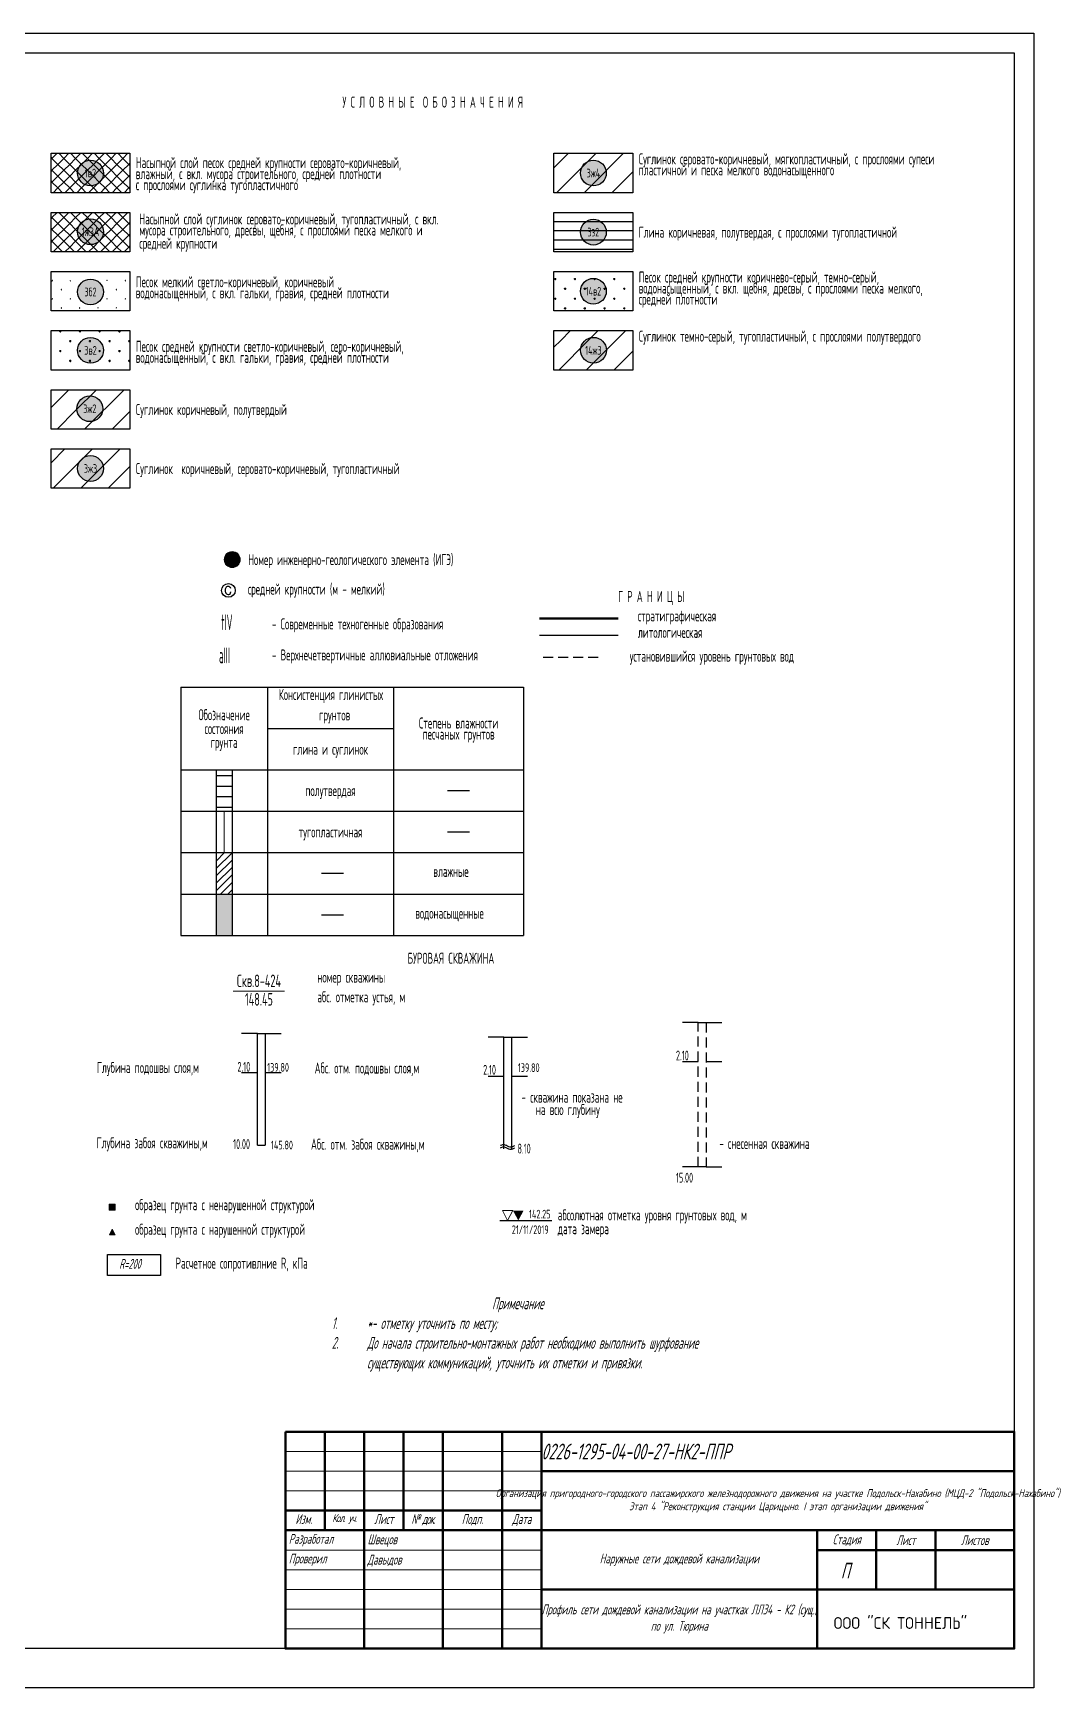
# Model space of a CAD drawing. Header units: metres. Extents: x -30 to 2050, y -671 to -251.
# Drawn here: x 1796 to 2050, y -670.5 to -250.5 of the extents above; entities that cross this region are included whole.
import ezdxf
from ezdxf.enums import TextEntityAlignment as Align

# ---------------------------------------------------------------- set-up
doc = ezdxf.new("R2010")
doc.units = ezdxf.units.M
doc.header["$LTSCALE"] = 0.2
doc.linetypes.add('штриховая', pattern=[19.05, 12.7, -6.35])
doc.layers.add('Level 1', color=7, linetype='Continuous')
doc.layers.add('МГТ_ИГ_Геология', color=252, linetype='Continuous')
doc.layers.add('МГТ_ИГ_Вспомогательный', color=220, linetype='Continuous', lineweight=30)
doc.styles.add('GOST-2.304_Type-B', font='')
doc.styles.get("Standard").update_dxf_attribs({"font": 'SPDS.shx', "width": 0.7, "oblique": 15, "height": 3})
doc.styles.add('Стиль Simplex', font='simplex.shx')
doc.styles.add('ШТАМП_СПДС', font='spds.shx', dxfattribs={"width": 0.8, "oblique": 15, "height": 2.5})
doc.styles.get('GOST-2.304_Type-B').set_extended_font_data('GOST Common')
pattern_1 = [(45, (-377.235, -1732.36), (0, 21), [9.8995, -19.79898]), (45, (-363.235, -1746.36), (0, 21), [9.8995, -19.79898]), (45, (-377.235, -1746.36), (0, 21), [14.142, -15.55648]), (45, (-367.235, -1736.36), (0, 21), [15.556, -14.14248]), (45, (-370.235, -1746.36), (0, 21), [19.799, -9.89948]), (45, (-377.235, -1739.36), (0, 21), [19.799, -9.89948])]

# ---------------------------------------------------------------- blocks, each defined once
blk = doc.blocks.new('PR_KV')
at = {"layer": 'Level 1', "linetype": 'Continuous', "lineweight": 0}
blk.add_hatch(color=256, dxfattribs=at).paths.add_polyline_path([(-0.077, 0.075), (0.077, 0.075), (0.077, -0.075), (-0.077, -0.075)])
at = {"layer": 'Level 1', "color": 7, "linetype": 'Continuous', "lineweight": 0, "flags": 128}
blk.add_lwpolyline([(-0.077, 0.075), (0.077, 0.075), (0.077, -0.075), (-0.077, -0.075)], close=True, dxfattribs=at)
blk = doc.blocks.new('PR_TR')
at = {"layer": 'Level 1', "linetype": 'Continuous', "lineweight": 0}
blk.add_hatch(color=256, dxfattribs=at).paths.add_polyline_path([(0.072, -0.049), (-0.071, -0.049), (-0.001, 0.094)])
at = {"layer": 'Level 1', "color": 7, "linetype": 'Continuous', "lineweight": 0, "flags": 128}
blk.add_lwpolyline([(0.072, -0.049), (-0.071, -0.049), (-0.001, 0.094)], close=True, dxfattribs=at)
blk = doc.blocks.new('круг1')
at = {"true_color": 0xffffff}
h = blk.add_hatch(color=7, dxfattribs=at)
edge = h.paths.add_edge_path()
edge.add_arc((0, 0), 0.203, 0, 360)
at = {"color": 7, "lineweight": 0}
blk.add_circle((0, 0), 0.203, dxfattribs=at)
at = {"color": 7, "lineweight": 25, "style": 'Стиль Simplex', "width": 0.590909}
blk.add_text('1', height=0.22, dxfattribs=at).set_placement((0, 0), align=Align.MIDDLE_CENTER)
blk = doc.blocks.new('CCE')
at = {"layer": 'МГТ_ИГ_Геология', "linetype": 'Continuous', "flags": 128}
blk.add_lwpolyline([(0.238, 0.049), (0.229, 0.075), (0.212, 0.091), (0.196, 0.103), (0.17, 0.107), (0.147, 0.103), (0.131, 0.093), (0.119, 0.084), (0.112, 0.068), (0.103, 0.049), (0.096, 0.035), (0.096, 0.014), (0.096, -0.005), (0.096, -0.023), (0.1, -0.04), (0.114, -0.063), (0.131, -0.084), (0.142, -0.091), (0.168, -0.098), (0.191, -0.096), (0.203, -0.091), (0.226, -0.07), (0.233, -0.049), (0.238, -0.04), (0.238, -0.033)], dxfattribs=at)
at = {"layer": 'МГТ_ИГ_Геология', "linetype": 'Continuous'}
blk.add_circle((0.178, 0.004), 0.173, dxfattribs=at)
blk = doc.blocks.new('DN')
at = {"linetype": 'Continuous', "lineweight": 30, "flags": 128}
for points in [[(-0.126, -0.007), (-0.117, -0.002), (-0.073, 0.011), (-0.033, 0.011), (0.003, 0), (0.02, -0.007), (0.039, -0.019), (0.074, -0.037), (0.103, -0.043), (0.125, -0.048), (0.151, -0.043), (0.18, -0.036), (0.213, -0.019), (0.223, -0.012)], [(-0.126, -0.068), (-0.117, -0.063), (-0.073, -0.05), (-0.033, -0.05), (0.003, -0.059), (0.02, -0.067), (0.039, -0.079), (0.074, -0.098), (0.103, -0.103), (0.125, -0.108), (0.151, -0.103), (0.18, -0.095), (0.213, -0.079), (0.223, -0.072)]]:
    blk.add_lwpolyline(points, dxfattribs=at)
blk = doc.blocks.new('уке')
at = {"layer": 'МГТ_ИГ_Геология'}
blk.add_lwpolyline([(147.85, -230.19), (161.29, -230.19), (161.29, -235.48), (147.85, -235.48)], close=True, dxfattribs=at)
at = {"layer": 'МГТ_ИГ_Геология', "insert": (150.84, -231.29), "char_height": 2.5, "attachment_point": 1}
blk.add_mtext_dynamic_manual_height_columns('R=200', width=10.097, gutter_width=15, heights=[0], dxfattribs=at)
blk = doc.blocks.new('круг1_-30_2')
at = {"layer": 'МГТ_ИГ_Геология', "true_color": 0xffffff}
blk.add_hatch(color=7, dxfattribs=at).paths.add_polyline_path([(-0.327, 0, 1), (0.327, 0, 1)])
at = {"color": 7, "lineweight": 25}
blk.add_circle((0, 0), 0.327, dxfattribs=at)
at = {"color": 7, "lineweight": 25, "style": 'Стиль Simplex', "width": 0.590909}
blk.add_text('1в2', height=0.22, dxfattribs=at).set_placement((0, 0), align=Align.MIDDLE_CENTER)
blk = doc.blocks.new('круг3_-30_2')
at = {"true_color": 0xffffff}
blk.add_hatch(color=7, dxfattribs=at).paths.add_polyline_path([(-0.327, 0, 1), (0.327, 0, 1)])
at = {"color": 7, "lineweight": 25}
blk.add_circle((0, 0), 0.327, dxfattribs=at)
at = {"color": 7, "lineweight": 25, "style": 'Стиль Simplex', "width": 0.590909}
blk.add_text('3в2', height=0.22, dxfattribs=at).set_placement((0, 0), align=Align.MIDDLE_CENTER)
blk = doc.blocks.new('круг3_-26_3')
at = {"true_color": 0xffffff}
blk.add_hatch(color=7, dxfattribs=at).paths.add_polyline_path([(-0.327, 0, 1), (0.327, 0, 1)])
at = {"color": 7, "lineweight": 25}
blk.add_circle((0, 0), 0.327, dxfattribs=at)
at = {"color": 7, "lineweight": 25, "style": 'Стиль Simplex', "width": 0.590909}
blk.add_text('3ж3', height=0.22, dxfattribs=at).set_placement((0, 0), align=Align.MIDDLE_CENTER)
blk = doc.blocks.new('круг3_-25_2')
at = {"true_color": 0xffffff}
blk.add_hatch(color=7, dxfattribs=at).paths.add_polyline_path([(-0.327, 0, 1), (0.327, 0, 1)])
at = {"color": 7, "lineweight": 25}
blk.add_circle((0, 0), 0.327, dxfattribs=at)
at = {"color": 18, "lineweight": 25, "true_color": 0x000000, "style": 'Стиль Simplex', "width": 0.590909}
blk.add_text('3з2', height=0.22, dxfattribs=at).set_placement((0, 0), align=Align.MIDDLE_CENTER)
blk = doc.blocks.new('круг3_-31_2')
at = {"true_color": 0xffffff}
blk.add_hatch(color=7, dxfattribs=at).paths.add_polyline_path([(-0.327, 0, 1), (0.327, 0, 1)])
at = {"color": 7, "lineweight": 25}
blk.add_circle((0, 0), 0.327, dxfattribs=at)
at = {"color": 18, "lineweight": 25, "true_color": 0x000000, "style": 'Стиль Simplex', "width": 0.590909}
blk.add_text('3б2', height=0.22, dxfattribs=at).set_placement((0, 0), align=Align.MIDDLE_CENTER)
blk = doc.blocks.new('круг1_-26_3')
at = {"true_color": 0xffffff}
blk.add_hatch(color=7, dxfattribs=at).paths.add_polyline_path([(-0.327, 0, 1), (0.327, 0, 1)])
at = {"color": 7, "lineweight": 25}
blk.add_circle((0, 0), 0.327, dxfattribs=at)
at = {"color": 7, "lineweight": 25, "style": 'Стиль Simplex', "width": 0.590909}
blk.add_text('1ж3А', height=0.22, dxfattribs=at).set_placement((0, 0), align=Align.MIDDLE_CENTER)
blk = doc.blocks.new('круг3_-26_2')
at = {"true_color": 0xffffff}
blk.add_hatch(color=7, dxfattribs=at).paths.add_polyline_path([(-0.327, 0, 1), (0.327, 0, 1)])
at = {"color": 7, "lineweight": 25}
blk.add_circle((0, 0), 0.327, dxfattribs=at)
at = {"color": 7, "lineweight": 25, "style": 'Стиль Simplex', "width": 0.590909}
blk.add_text('3ж2', height=0.22, dxfattribs=at).set_placement((0, 0), align=Align.MIDDLE_CENTER)
blk = doc.blocks.new('круг14_-30_2')
at = {"true_color": 0xffffff}
blk.add_hatch(color=7, dxfattribs=at).paths.add_polyline_path([(-0.327, 0, 1), (0.327, 0, 1)])
at = {"color": 7, "lineweight": 25}
blk.add_circle((0, 0), 0.327, dxfattribs=at)
at = {"color": 18, "lineweight": 25, "true_color": 0x000000, "style": 'Стиль Simplex', "width": 0.590909}
blk.add_text('14в2', height=0.22, dxfattribs=at).set_placement((0, 0), align=Align.MIDDLE_CENTER)
blk = doc.blocks.new('круг14_-26_3')
at = {"true_color": 0xffffff}
blk.add_hatch(color=7, dxfattribs=at).paths.add_polyline_path([(-0.325, 0.001, 1), (0.329, 0.001, 1)])
at = {"color": 7, "lineweight": 25}
blk.add_circle((0.002, 0.001), 0.327, dxfattribs=at)
at = {"color": 18, "lineweight": 25, "true_color": 0x000000, "style": 'Стиль Simplex', "width": 0.590909}
blk.add_text('14ж3', height=0.22, dxfattribs=at).set_placement((0, 0), align=Align.MIDDLE_CENTER)
blk = doc.blocks.new('круг3_-26_4')
at = {"true_color": 0xffffff}
blk.add_hatch(color=7, dxfattribs=at).paths.add_polyline_path([(-0.327, 0, 1), (0.327, 0, 1)])
at = {"color": 7, "lineweight": 25}
blk.add_circle((0, 0), 0.327, dxfattribs=at)
at = {"color": 18, "lineweight": 25, "true_color": 0x000000, "style": 'Стиль Simplex', "width": 0.590909}
blk.add_text('3ж4', height=0.22, dxfattribs=at).set_placement((0, 0), align=Align.MIDDLE_CENTER)

msp = doc.modelspace()

# ---------------------------------------------------------------- hatches: boundary and pattern name
at = {"layer": 'МГТ_ИГ_Геология'}
h = msp.add_hatch(dxfattribs=at)
h.set_pattern_fill('GR24', color=256, scale=10, style=0, pattern_type=2)
h.set_pattern_definition([(225, (-374.2347, -1746.3602), (3e-16, -3), [2.1213, -2.1213407]), (315, (-375.7347, -1744.8602), (3, 0), [2.1213, -2.1213407]), (45, (-377.2347, -1746.3602), (0, 3), [2.1213, -2.1213407]), (135, (-375.7347, -1747.8602), (-3, 3e-16), [2.1213, -2.1213407])])
h.paths.add_polyline_path([(1800.55, -281.06), (1820.55, -281.06), (1820.55, -291.06), (1800.55, -291.06)])
h = msp.add_hatch(dxfattribs=at)
h.set_pattern_fill('GR38', color=256, scale=10, style=0, pattern_type=2)
h.set_pattern_definition([(45, (1719.855, -1641.06), (0, 21), [9.8995, -19.799]), (45, (1733.855, -1655.06), (0, 21), [9.8995, -19.799]), (45, (1719.855, -1655.06), (0, 21), [14.142, -15.5565]), (45, (1729.855, -1645.06), (0, 21), [15.556, -14.1425]), (45, (1726.855, -1655.06), (0, 21), [19.799, -9.8995]), (45, (1719.855, -1648.06), (0, 21), [19.799, -9.8995])])
h.paths.add_polyline_path([(1928.19, -281.06), (1948.19, -281.06), (1948.19, -291.06), (1928.19, -291.06)])
h = msp.add_hatch(dxfattribs=at)
h.set_pattern_fill('GR24', color=256, scale=10, style=0, pattern_type=2)
h.set_pattern_definition([(225, (-374.2347, -1731.3602), (3e-16, -3), [2.1213, -2.1213407]), (315, (-375.7347, -1729.8602), (3, 0), [2.1213, -2.1213407]), (45, (-377.2347, -1731.3602), (0, 3), [2.1213, -2.1213407]), (135, (-375.7347, -1732.8602), (-3, 3e-16), [2.1213, -2.1213407])])
h.paths.add_polyline_path([(1800.55, -296.06), (1820.55, -296.06), (1820.55, -306.06), (1800.55, -306.06)])
h = msp.add_hatch(dxfattribs=at)
h.set_pattern_fill('GR07', color=256, scale=10, style=0, pattern_type=2)
h.set_pattern_definition([(0, (-249.681, -1656.36), (0, 7), [16.33, 0]), (0, (-249.681, -1654.03), (0, 7), [16.33, 0]), (0, (-249.681, -1651.69), (0, 7), [16.33, 0])])
h.paths.add_polyline_path([(1928.19, -296.06), (1948.19, -296.06), (1948.19, -306.06), (1928.19, -306.06)])
h = msp.add_hatch(dxfattribs=at)
h.set_pattern_fill('GR29', color=256, scale=10, style=0, pattern_type=2)
h.set_pattern_definition([(197.87055, (95.65074, -480.53296), (-13.93858614, -4.643934418), [0.05431, -151.279249]), (197.87055, (93.35074, -482.83296), (-13.93858614, -4.643934418), [0.05431, -151.279249]), (270, (93.2993, -482.8498), (4.646195, 3e-16), [0.054306, -4.589628]), (270, (95.5993, -480.5498), (4.646195, 3e-16), [0.054306, -4.589628]), (342.12945, (95.59974, -480.60396), (130.093470641, -41.795409755), [0.05431, -151.279249]), (342.12945, (93.29974, -482.90396), (130.093470641, -41.795409755), [0.05431, -151.279249]), (53.95936, (95.65074, -480.62096), (23.2309769, 32.50754092), [0.05431, -63.120667]), (53.95936, (93.35074, -482.92096), (23.2309769, 32.50754092), [0.05431, -63.120667]), (126.04064, (93.38294, -482.87696), (-13.93858614, 18.57573767), [0.054306, -63.120671]), (126.04064, (95.68294, -480.57696), (-13.93858614, 18.57573767), [0.054306, -63.120671])])
h.paths.add_polyline_path([(1820.55, -311.06), (1800.55, -311.06), (1800.55, -321.06), (1820.55, -321.06)])
h.paths.add_polyline_path([(1806.57, -315.54, -1), (1813.12, -315.54, -1)], flags=16)
h = msp.add_hatch(dxfattribs=at)
h.set_pattern_fill('GR28', color=256, scale=10, style=0, pattern_type=2)
h.set_pattern_definition([(90, (1695.884, -1630.4802), (-2.5, 2.5), [0.11, -4.89]), (45, (1695.884, -1630.3702), (-2.5, 2.5), [0.113137, -3.422397]), (0, (1695.964, -1630.2902), (2.5, 2.5), [0.11, -4.89]), (315, (1696.074, -1630.2902), (2.5, 2.5), [0.113137, -3.422397]), (90, (1696.154, -1630.4802), (-2.5, 2.5), [0.11, -4.89]), (45, (1696.074, -1630.5602), (-2.5, 2.5), [0.113137, -3.422397]), (0, (1695.964, -1630.5602), (2.5, 2.5), [0.11, -4.89]), (315, (1695.884, -1630.4802), (2.5, 2.5), [0.113137, -3.422397])])
h.paths.add_polyline_path([(1928.19, -311.06), (1948.19, -311.06), (1948.19, -321.06), (1928.19, -321.06)])
h = msp.add_hatch(dxfattribs=at)
h.set_pattern_fill('GR28', color=256, scale=10, style=0, pattern_type=2)
h.set_pattern_definition([(90, (-377.2347, -1746.2802), (-2.5, 2.5), [0.11, -4.89]), (45, (-377.2347, -1746.1702), (-2.5, 2.5), [0.113137, -3.422397]), (0, (-377.1547, -1746.0902), (2.5, 2.5), [0.11, -4.89]), (315, (-377.0447, -1746.0902), (2.5, 2.5), [0.113137, -3.422397]), (90, (-376.9647, -1746.2802), (-2.5, 2.5), [0.11, -4.89]), (45, (-377.0447, -1746.3602), (-2.5, 2.5), [0.113137, -3.422397]), (0, (-377.1547, -1746.3602), (2.5, 2.5), [0.11, -4.89]), (315, (-377.2347, -1746.2802), (2.5, 2.5), [0.113137, -3.422397])])
h.paths.add_polyline_path([(1800.55, -326.06), (1820.55, -326.06), (1820.55, -336.06), (1800.55, -336.06)])
h = msp.add_hatch(dxfattribs=at)
h.set_pattern_fill('GR38', color=256, scale=10, style=0, pattern_type=2)
h.set_pattern_definition([(45, (1565.884, -1721.56), (0, 21), [9.8995, -19.79898]), (45, (1579.884, -1735.56), (0, 21), [9.8995, -19.79898]), (45, (1565.884, -1735.56), (0, 21), [14.142, -15.55648]), (45, (1575.884, -1725.56), (0, 21), [15.556, -14.14248]), (45, (1572.884, -1735.56), (0, 21), [19.799, -9.89948]), (45, (1565.884, -1728.56), (0, 21), [19.799, -9.89948])])
h.paths.add_polyline_path([(1928.19, -326.06), (1948.19, -326.06), (1948.19, -336.06), (1928.19, -336.06)])
h = msp.add_hatch(dxfattribs=at)
h.set_pattern_fill('GR38', color=256, scale=10, style=0, pattern_type=2)
h.set_pattern_definition(pattern_1)
h.paths.add_polyline_path([(1800.55, -341.06), (1820.55, -341.06), (1820.55, -351.06), (1800.55, -351.06)])
h = msp.add_hatch(dxfattribs=at)
h.set_pattern_fill('GR38', color=256, scale=10, style=0, pattern_type=2)
h.set_pattern_definition(pattern_1)
h.paths.add_polyline_path([(1800.55, -356.06), (1820.55, -356.06), (1820.55, -366.06), (1800.55, -366.06)])
h = msp.add_hatch(dxfattribs=at)
h.set_pattern_fill('CONSIST', color=256, scale=0.84, angle=-45, style=0, pattern_type=2)
h.set_pattern_definition([(4e-05, (-344.3097, -1727.1624), (-1.8e-06, 2.667), [])])
h.paths.add_polyline_path([(1842.47, -437.55), (1846.47, -437.55), (1846.47, -448.05), (1842.47, -448.05)])
h = msp.add_hatch(dxfattribs=at)
h.set_pattern_fill('CONSIST', color=256, scale=0.42, style=0, pattern_type=2)
h.set_pattern_definition([(45, (-344.3097, -1727.1624), (-0.9429269, 0.9429269), [])])
h.paths.add_polyline_path([(1842.47, -458.55), (1846.47, -458.55), (1846.47, -469.05), (1842.47, -469.05)])
for color, points in [(256, [(1842.47, -469.05), (1846.47, -469.05), (1846.47, -479.55), (1842.47, -479.55)]), (5, [(1917.78, -549.4), (1920.48, -549.4), (1919.13, -551.9)])]:
    msp.add_hatch(color=color, dxfattribs=at).paths.add_polyline_path(points)

# ---------------------------------------------------------------- linework, layer by layer
at = {"color": 7, "linetype": 'Continuous', "lineweight": 50}
msp.add_lwpolyline([(1860, -605.55), (2045, -605.55), (2045, -660.55), (1860, -660.55)], close=True, dxfattribs=at)
for points in [[(1860, -605.55), (1860, -660.55)], [(1870, -605.55), (1870, -630.55)], [(1880, -605.55), (1880, -660.55)], [(1890, -605.55), (1890, -630.55)], [(1900, -605.55), (1900, -660.55)], [(1915, -605.55), (1915, -660.55)], [(1925, -605.55), (1925, -660.55)], [(1925, -615.55), (2045, -615.55)], [(1860, -625.55), (1925, -625.55)], [(1860, -630.55), (1925, -630.55)], [(1925, -630.55), (2045, -630.55)], [(1995, -630.55), (1995, -660.55)], [(2010, -630.55), (2010, -645.55)], [(2025, -630.55), (2025, -645.55)], [(1995, -635.55), (2045, -635.55)], [(1925, -645.55), (2045, -645.55)]]:
    msp.add_lwpolyline(points, dxfattribs=at)
at = {"color": 7, "linetype": 'Continuous', "lineweight": 20}
for points in [[(1860, -610.55), (1925, -610.55)], [(1860, -615.55), (1925, -615.55)], [(1860, -620.55), (1925, -620.55)], [(1860, -635.55), (1925, -635.55)], [(1860, -640.55), (1925, -640.55)], [(1860, -645.55), (1925, -645.55)], [(1860, -650.55), (1925, -650.55)], [(1860, -655.55), (1925, -655.55)]]:
    msp.add_lwpolyline(points, dxfattribs=at)
at = {"layer": 'МГТ_ИГ_Вспомогательный', "color": 0}
for points in [[(-30, -250.55), (2050, -250.55), (2050, -670.55), (-30, -670.55)], [(2045, -660.55), (-10, -660.55), (-10, -255.55), (2045, -255.55)]]:
    msp.add_lwpolyline(points, close=True, dxfattribs=at)
at = {"layer": 'МГТ_ИГ_Геология', "linetype": 'Continuous', "lineweight": 50}
msp.add_line((1924.47, -399.14), (1944.47, -399.14), dxfattribs=at)
at = {"layer": 'МГТ_ИГ_Геология', "linetype": 'Continuous', "lineweight": 25}
for p, q in [((1924.47, -403.34), (1944.47, -403.34)), ((1852.9, -504.47), (1854.9, -504.47)), ((1852.9, -532.79), (1852.9, -504.47)), ((1854.9, -504.47), (1854.9, -532.79)), ((1915.44, -505.39), (1917.44, -505.39)), ((1915.44, -533.7), (1915.44, -505.39)), ((1917.44, -505.39), (1917.44, -533.7))]:
    msp.add_line(p, q, dxfattribs=at)
at = {"layer": 'МГТ_ИГ_Геология', "linetype": 'штриховая', "lineweight": 30}
msp.add_line((1925.46, -408.95), (1940.64, -408.95), dxfattribs=at)
at = {"layer": 'МГТ_ИГ_Геология', "linetype": 'Continuous', "lineweight": 0}
for p, q in [((1844.47, -448.05), (1844.47, -458.55)), ((1846.8, -493.69), (1859.8, -493.69))]:
    msp.add_line(p, q, dxfattribs=at)
at = {"layer": 'МГТ_ИГ_Геология', "color": 7, "linetype": 'Continuous', "lineweight": 25}
for points in [[(1800.55, -281.06), (1820.55, -281.06), (1820.55, -291.06), (1800.55, -291.06), (1800.55, -281.06), (1800.55, -281.06)], [(1928.19, -281.06), (1948.19, -281.06), (1948.19, -291.06), (1928.19, -291.06), (1928.19, -281.06), (1928.19, -281.06)], [(1800.55, -296.06), (1820.55, -296.06), (1820.55, -306.06), (1800.55, -306.06), (1800.55, -296.06), (1800.55, -296.06)], [(1928.19, -296.06), (1948.19, -296.06), (1948.19, -306.06), (1928.19, -306.06), (1928.19, -296.06), (1928.19, -296.06)], [(1800.55, -311.06), (1820.55, -311.06), (1820.55, -321.06), (1800.55, -321.06), (1800.55, -311.06), (1800.55, -311.06)], [(1928.19, -311.06), (1948.19, -311.06), (1948.19, -321.06), (1928.19, -321.06), (1928.19, -311.06), (1928.19, -311.06)], [(1800.55, -326.06), (1820.55, -326.06), (1820.55, -336.06), (1800.55, -336.06), (1800.55, -326.06), (1800.55, -326.06)], [(1928.19, -326.06), (1948.19, -326.06), (1948.19, -336.06), (1928.19, -336.06), (1928.19, -326.06), (1928.19, -326.06)], [(1800.55, -341.06), (1820.55, -341.06), (1820.55, -351.06), (1800.55, -351.06), (1800.55, -341.06), (1800.55, -341.06)], [(1800.55, -356.06), (1820.55, -356.06), (1820.55, -366.06), (1800.55, -366.06), (1800.55, -356.06), (1800.55, -356.06)]]:
    msp.add_lwpolyline(points, close=True, dxfattribs=at)
for points in [[(1833.47, -416.55), (1920.47, -416.55)], [(1833.47, -416.55), (1833.47, -479.55)], [(1855.47, -416.55), (1855.47, -437.55)], [(1887.47, -416.55), (1887.47, -437.55)], [(1920.47, -416.55), (1920.47, -479.55)], [(1855.47, -427.05), (1887.47, -427.05)], [(1833.47, -437.55), (1887.47, -437.55)], [(1833.47, -437.55), (1887.47, -437.55)], [(1855.47, -437.55), (1855.47, -469.05)], [(1887.47, -437.55), (1920.47, -437.55)], [(1887.47, -437.55), (1920.47, -437.55)], [(1887.47, -437.55), (1887.47, -469.05)], [(1833.47, -448.05), (1887.47, -448.05)], [(1887.47, -448.05), (1920.47, -448.05)], [(1833.47, -458.55), (1887.47, -458.55)], [(1887.47, -458.55), (1920.47, -458.55)], [(1833.47, -469.05), (1887.47, -469.05)], [(1855.47, -469.05), (1855.47, -479.55)], [(1887.47, -469.05), (1920.47, -469.05)], [(1887.47, -469.05), (1887.47, -479.55)], [(1833.47, -479.55), (1887.47, -479.55)], [(1887.47, -479.55), (1920.47, -479.55)]]:
    msp.add_lwpolyline(points, dxfattribs=at)
at = {"layer": 'МГТ_ИГ_Геология', "color": 18, "linetype": 'Continuous', "lineweight": 25, "true_color": 0x000000}
for points in [[(1842.47, -437.55), (1842.47, -469.05)], [(1846.47, -437.55), (1846.47, -469.05)], [(1842.47, -469.05), (1842.47, -479.55)], [(1846.47, -469.05), (1846.47, -479.55)]]:
    msp.add_lwpolyline(points, dxfattribs=at)
at = {"layer": 'МГТ_ИГ_Геология', "color": 7, "linetype": 'Continuous', "lineweight": 25, "flags": 128}
for points in [[(1901.17, -442.8), (1906.77, -442.8)], [(1901.17, -453.3), (1906.77, -453.3)], [(1869.17, -463.8), (1874.77, -463.8)], [(1869.17, -474.3), (1874.77, -474.3)]]:
    msp.add_lwpolyline(points, dxfattribs=at)
at = {"layer": 'МГТ_ИГ_Геология', "linetype": 'Continuous', "lineweight": 25, "flags": 128}
for points in [[(1964.82, -501.62), (1960.82, -501.62)], [(1966.82, -501.62), (1970.82, -501.62)], [(1960.82, -511.54), (1964.82, -511.54)], [(1966.82, -511.54), (1970.82, -511.54)], [(1964.82, -538.27), (1960.82, -538.27)], [(1966.82, -538.27), (1970.82, -538.27)]]:
    msp.add_lwpolyline(points, dxfattribs=at)
at = {"layer": 'МГТ_ИГ_Геология', "color": 18, "linetype": 'штриховая', "lineweight": 25, "true_color": 0x000000}
msp.add_lwpolyline([(1964.82, -501.62), (1966.82, -501.62), (1966.82, -538.27), (1964.82, -538.27), (1964.82, -501.62), (1964.82, -501.62)], close=True, dxfattribs=at)
at = {"layer": 'МГТ_ИГ_Геология', "color": 18, "linetype": 'Continuous', "lineweight": 25, "true_color": 0x000000, "flags": 128}
for points in [[(1852.9, -504.47), (1848.9, -504.47)], [(1854.9, -504.47), (1858.9, -504.47)], [(1915.44, -505.39), (1911.44, -505.39)], [(1917.44, -505.39), (1921.44, -505.39)], [(1848.9, -514.39), (1852.9, -514.39)], [(1854.9, -514.39), (1858.9, -514.39)], [(1911.44, -515.3), (1915.44, -515.3)], [(1917.44, -515.3), (1921.44, -515.3)]]:
    msp.add_lwpolyline(points, dxfattribs=at)
at = {"layer": 'МГТ_ИГ_Геология', "linetype": 'Continuous', "lineweight": 25}
msp.add_lwpolyline([(1852.9, -532.79), (1854.9, -532.79)], dxfattribs=at)
at = {"layer": 'МГТ_ИГ_Геология', "color": 5, "linetype": 'Continuous', "lineweight": 0, "true_color": 0x0000ff}
msp.add_lwpolyline([(1915.08, -549.4), (1917.78, -549.4), (1916.43, -551.9), (1915.08, -549.4), (1915.08, -549.4)], close=True, dxfattribs=at)
at = {"layer": 'МГТ_ИГ_Геология', "color": 5, "linetype": 'Continuous', "lineweight": 25, "true_color": 0x0000ff, "flags": 128}
msp.add_lwpolyline([(1914.48, -551.9), (1927.63, -551.9)], dxfattribs=at)

# ---------------------------------------------------------------- block references
at = {"layer": 'МГТ_ИГ_Геология', "xscale": 10, "yscale": 10, "zscale": 10}
for name, p in [('круг1_-30_2', (1810.55, -286.06)), ('круг3_-26_4', (1938.19, -286.06)), ('круг1_-26_3', (1810.55, -300.97)), ('круг3_-25_2', (1938.19, -301.06)), ('круг3_-31_2', (1810.55, -316.25)), ('круг14_-30_2', (1938.19, -316.06)), ('круг3_-30_2', (1810.55, -331.06)), ('круг14_-26_3', (1938.19, -331.06)), ('круг3_-26_2', (1810.37, -345.89)), ('круг3_-26_3', (1810.55, -361.06)), ('круг1', (1846.53, -384.18)), ('CCE', (1843.78, -392.04)), ('DN', (1915.91, -532.76)), ('PR_KV', (1816.06, -548.56)), ('PR_TR', (1816.06, -555.06))]:
    msp.add_blockref(name, p, dxfattribs=at)
at = {"layer": 'МГТ_ИГ_Геология', "color": 7, "lineweight": 25}
msp.add_blockref('уке', (1667, -330.38), dxfattribs=at)

# ---------------------------------------------------------------- texts
at = {"color": 7, "linetype": 'Continuous', "lineweight": 20}
for s, insert, char_height, width, attachment_point, style in [('0226-1295-04-00-27-НК2-ППР', (1925, -610.55), 4, 120, 4, 'ШТАМП_СПДС'), ('\\pxqc;Организация пригородного-городского пассажирского железнодорожного движения на участке Подольск-Нахабино (МЦД-2 "Подольск-Нахабино") Этап 4 "Реконструкция станции Царицыно. I этап организации движения"', (1925, -623.05), 2, 120, 4, 'ШТАМП_СПДС'), ('Изм.', (1864.69, -626.44), 2.5, 10, 2, 'ШТАМП_СПДС'), ('{\\T0.85;Кол. уч.}', (1875, -626.44), 2, 10, 2, 'ШТАМП_СПДС'), ('Лист', (1885, -626.44), 2.5, 10, 2, 'ШТАМП_СПДС'), ('{\\T0.85;№ док.}', (1895, -626.44), 2.5, 10, 2, 'ШТАМП_СПДС'), ('Подп.', (1907.5, -626.44), 2.5, 15, 2, 'ШТАМП_СПДС'), ('Дата', (1920, -626.44), 2.5, 10, 2, 'ШТАМП_СПДС'), ('Разработал', (1860.88, -633.05), 2.5, 20, 4, 'ШТАМП_СПДС'), ('Швецов', (1880.88, -633.18), 2.5, 20, 4, 'ШТАМП_СПДС'), ('Стадия', (2002.5, -633.05), 2.5, 15, 5, 'ШТАМП_СПДС'), ('Лист', (2017.5, -633.05), 2.5, 15, 5, 'ШТАМП_СПДС'), ('Листов', (2035, -633.05), 2.5, 20, 5, 'ШТАМП_СПДС'), ('Проверил', (1860.88, -638.05), 2.5, 20, 4, 'ШТАМП_СПДС'), ('Давыдов', (1880.8, -638.25), 2.5, 20, 4, 'ШТАМП_СПДС'), ('\\pxqc;Наружные сети дождевой канализации', (1925, -638.05), 2.5, 70, 4, 'ШТАМП_СПДС'), ('П', (2000.98, -640.79), 4, 20, 4, 'ШТАМП_СПДС'), ('\\pxqc;Профиль сети дождевой канализации на участках ЛЛ34 - К2 (сущ.) по ул. Тюрина', (1925, -653.05), 2.5, 70, 4, 'ШТАМП_СПДС'), ('ООО "СК ТОННЕЛЬ"', (1999.17, -654.08), 3, 62.2597, 4, 'GOST-2.304_Type-B')]:
    msp.add_mtext(s, dxfattribs=dict(at, insert=insert, char_height=char_height, width=width, attachment_point=attachment_point, style=style))
at = {"layer": 'МГТ_ИГ_Геология', "color": 7, "lineweight": 25, "style": 'Стиль Simplex', "width": 0.571429}
for s, p in [('У С Л О В Н Ы Е  О Б О З Н А Ч Е Н И Я', (1897.42, -269.46)), ('Обозначение', (1844.47, -424.95)), ('Степень влажности', (1903.97, -427.05))]:
    msp.add_text(s, height=2.8, dxfattribs=at).set_placement(p, align=Align.CENTER)
for s, p in [('Суглинок серовато-коричневый, мягкопластичный, с прослоями супеси', (1949.69, -281.06)), ('влажный, с вкл. мусора строительного, средней плотности', (1822.04, -284.82)), ('Насыпной слой песок средней крупности серовато-коричневый,', (1822.04, -282.02)), ('пластичной и песка мелкого водонасыщенного', (1949.69, -283.86)), ('с прослоями суглинка тугопластичного', (1822.04, -287.62)), ('Насыпной слой суглинок серовато-коричневый, тугопластичный, с вкл.', (1822.95, -296.32)), ('мусора строительного, дресвы, щебня, с прослоями песка мелкого и ', (1822.95, -299.12)), ('средней крупности', (1822.95, -302.47)), ('Песок мелкий светло-коричневый, коричневый', (1822.04, -312.26)), ('водонасыщенный, с вкл. щебня, дресвы, с прослоями песка мелкого,', (1949.69, -313.86)), ('Песок средней крупности коричнево-серый, темно-серый,', (1949.69, -311.06)), ('водонасыщенный, с вкл. гальки, гравия, средней плотности', (1822.04, -315.06)), ('средней плотности', (1949.69, -316.66)), ('Суглинок темно-серый, тугопластичный, с прослоями полутвердого', (1949.69, -326.06)), ('водонасыщенный, с вкл. гальки, гравия, средней плотности', (1822.04, -331.45)), ('Песок средней крупности светло-коричневый, серо-коричневый,', (1822.04, -328.65)), ('- Современные техногенные образования', (1856.61, -399.1)), ('- Верхнечетвертичные аллювиальные отложения', (1856.61, -406.97)), ('влажные', (1897.56, -461.91)), ('Глубина подошвы слоя,м', (1812.18, -511.67)), ('Абс. отм. подошвы слоя,м', (1867.44, -511.81)), ('- скважина показана не ', (1919.95, -519.21)), ('на всю глубину', (1923.58, -522.35)), ('Глубина забоя скважины,м', (1812.11, -530.79)), ('Абс. отм. забоя скважины,м', (1866.51, -531.14)), ('Расчетное сопротивлние R, кПа ', (1832.14, -561.34))]:
    msp.add_text(s, height=2.8, dxfattribs=at).set_placement(p, align=Align.TOP_LEFT)
for s, p in [('Глина коричневая, полутвердая, с прослоями тугопластичной', (1949.69, -301.06)), ('Суглинок коричневый, полутвердый', (1822.04, -346.06)), ('Суглинок  коричневый, серовато-коричневый, тугопластичный', (1822.04, -361.06)), ('Номер инженерно-геологического элемента (ИГЭ)', (1850.58, -384.18)), ('средней крупности (м - мелкий)', (1850.5, -391.65)), ('Г Р А Н И Ц Ы', (1944.47, -393.54)), ('стратиграфическая', (1949.47, -398.44)), ('литологическая', (1949.47, -402.64)), ('водонасыщенные', (1892.99, -473.91))]:
    msp.add_text(s, height=2.8, dxfattribs=at).set_placement(p, align=Align.MIDDLE_LEFT)
at = {"layer": 'МГТ_ИГ_Геология', "lineweight": 30, "style": 'Стиль Simplex', "width": 0.4}
for s, p in [('tIV', (1843.72, -400.08)), ('aIII', (1843.16, -408.47))]:
    msp.add_text(s, height=4, dxfattribs=at).set_placement(p, align=Align.MIDDLE_LEFT)
at = {"layer": 'МГТ_ИГ_Геология', "lineweight": 25, "style": 'Стиль Simplex', "width": 0.571429}
msp.add_text('установившийся уровень грунтовых вод', height=2.8, dxfattribs=at).set_placement((1947.4, -408.68), align=Align.MIDDLE_LEFT)
at = {"layer": 'МГТ_ИГ_Геология', "color": 7, "lineweight": 25, "style": 'Стиль Simplex', "width": 0.571429}
for s, p in [('Консистенция глинистых', (1871.56, -418.42)), ('грунтов', (1872.51, -423.61)), ('состояния', (1844.47, -427.05)), ('глина и суглинок', (1871.47, -432.3)), ('полутвердая', (1871.47, -442.8)), ('тугопластичная', (1871.47, -453.3))]:
    msp.add_text(s, height=2.8, dxfattribs=at).set_placement(p, align=Align.MIDDLE_CENTER)
for s, p in [('песчаных грунтов', (1903.97, -427.05)), ('грунта', (1844.47, -429.15))]:
    msp.add_text(s, height=2.8, dxfattribs=at).set_placement(p, align=Align.TOP_CENTER)
at = {"layer": 'МГТ_ИГ_Геология', "color": 7, "lineweight": 25, "style": 'Стиль Simplex'}
for s, height, width, p in [('БУРОВАЯ СКВАЖИНА', 2.8, 0.571429, (1891.05, -486.76)), ('номер скважины', 2.8, 0.571429, (1868.13, -491.54)), ('абс. отметка устья, м', 2.8, 0.571429, (1868.13, -496.54)), ('139.80', 2.2, 0.590909, (1855.39, -514.15)), ('139.80', 2.2, 0.590909, (1919.01, -514.22)), ('145.80', 2.2, 0.590909, (1856.35, -533.86)), ('образец грунта с ненарушенной структурой ', 2.8, 0.571429, (1821.86, -549.31)), ('абсолютная отметка уровня грунтовых вод, м', 2.8, 0.571429, (1929.15, -551.9)), ('образец грунта с нарушенной структурой ', 2.8, 0.571429, (1821.86, -555.55)), ('дата замера', 2.8, 0.571429, (1929.15, -555.4))]:
    msp.add_text(s, height=height, dxfattribs=dict(at, width=width)).set_placement(p)
at = {"layer": 'МГТ_ИГ_Геология', "color": 18, "lineweight": 25, "true_color": 0x000000, "style": 'Стиль Simplex', "width": 0.5625}
msp.add_text('Скв.8-424', height=3.2, dxfattribs=at).set_placement((1853.3, -492.69), align=Align.CENTER)
msp.add_text('148.45', height=3.2, dxfattribs=at).set_placement((1853.3, -494.19), align=Align.TOP_CENTER)
at = {"layer": 'МГТ_ИГ_Геология', "color": 18, "lineweight": 25, "true_color": 0x020202, "style": 'Стиль Simplex', "width": 0.52}
for s, p in [('2.10', (1847.84, -514.16)), ('2.10', (1910.21, -514.92)), ('10.00', (1846.75, -533.76)), ('8.10', (1918.92, -534.92))]:
    msp.add_text(s, height=2.5, dxfattribs=at).set_placement(p)
at = {"layer": 'МГТ_ИГ_Геология', "lineweight": 25, "style": 'Стиль Simplex', "width": 0.52}
for s, p in [('2.10', (1959.15, -511.29)), ('15.00', (1959.15, -542.3))]:
    msp.add_text(s, height=2.5, dxfattribs=at).set_placement(p)
at = {"layer": 'МГТ_ИГ_Геология', "lineweight": 25, "style": 'Стиль Simplex', "width": 0.571429}
msp.add_text('- снесенная скважина', height=2.8, dxfattribs=at).set_placement((1970.15, -530.95), align=Align.TOP_LEFT)
at = {"layer": 'МГТ_ИГ_Геология', "color": 5, "lineweight": 25, "true_color": 0x0000ff, "style": 'Стиль Simplex', "width": 0.590909}
msp.add_text('142.25', height=2.2, dxfattribs=at).set_placement((1927.32, -551.4), align=Align.RIGHT)
msp.add_text('21/11/2019', height=2.2, dxfattribs=at).set_placement((1926.85, -553.15), align=Align.TOP_RIGHT)
at = {"layer": 'МГТ_ИГ_Геология', "color": 0, "lineweight": 25, "insert": (1862.54, -571.45), "char_height": 3, "attachment_point": 1}
msp.add_mtext_dynamic_manual_height_columns('\\pxi-3,l6,t6;                                      Примечание\\P\\pl6.08,t6.08;1.^I*- отметку уточнить по месту;\\P2.^IДо начала строительно-монтажных работ необходимо выполнить шурфование существующих коммуникаций, уточнить их отметки и привязки.{\\fTimes New Roman|b0|i0|c204|p18;\\C0; }', width=115.3176, gutter_width=15, heights=[0], dxfattribs=at)

doc.saveas('drawing.dxf')
